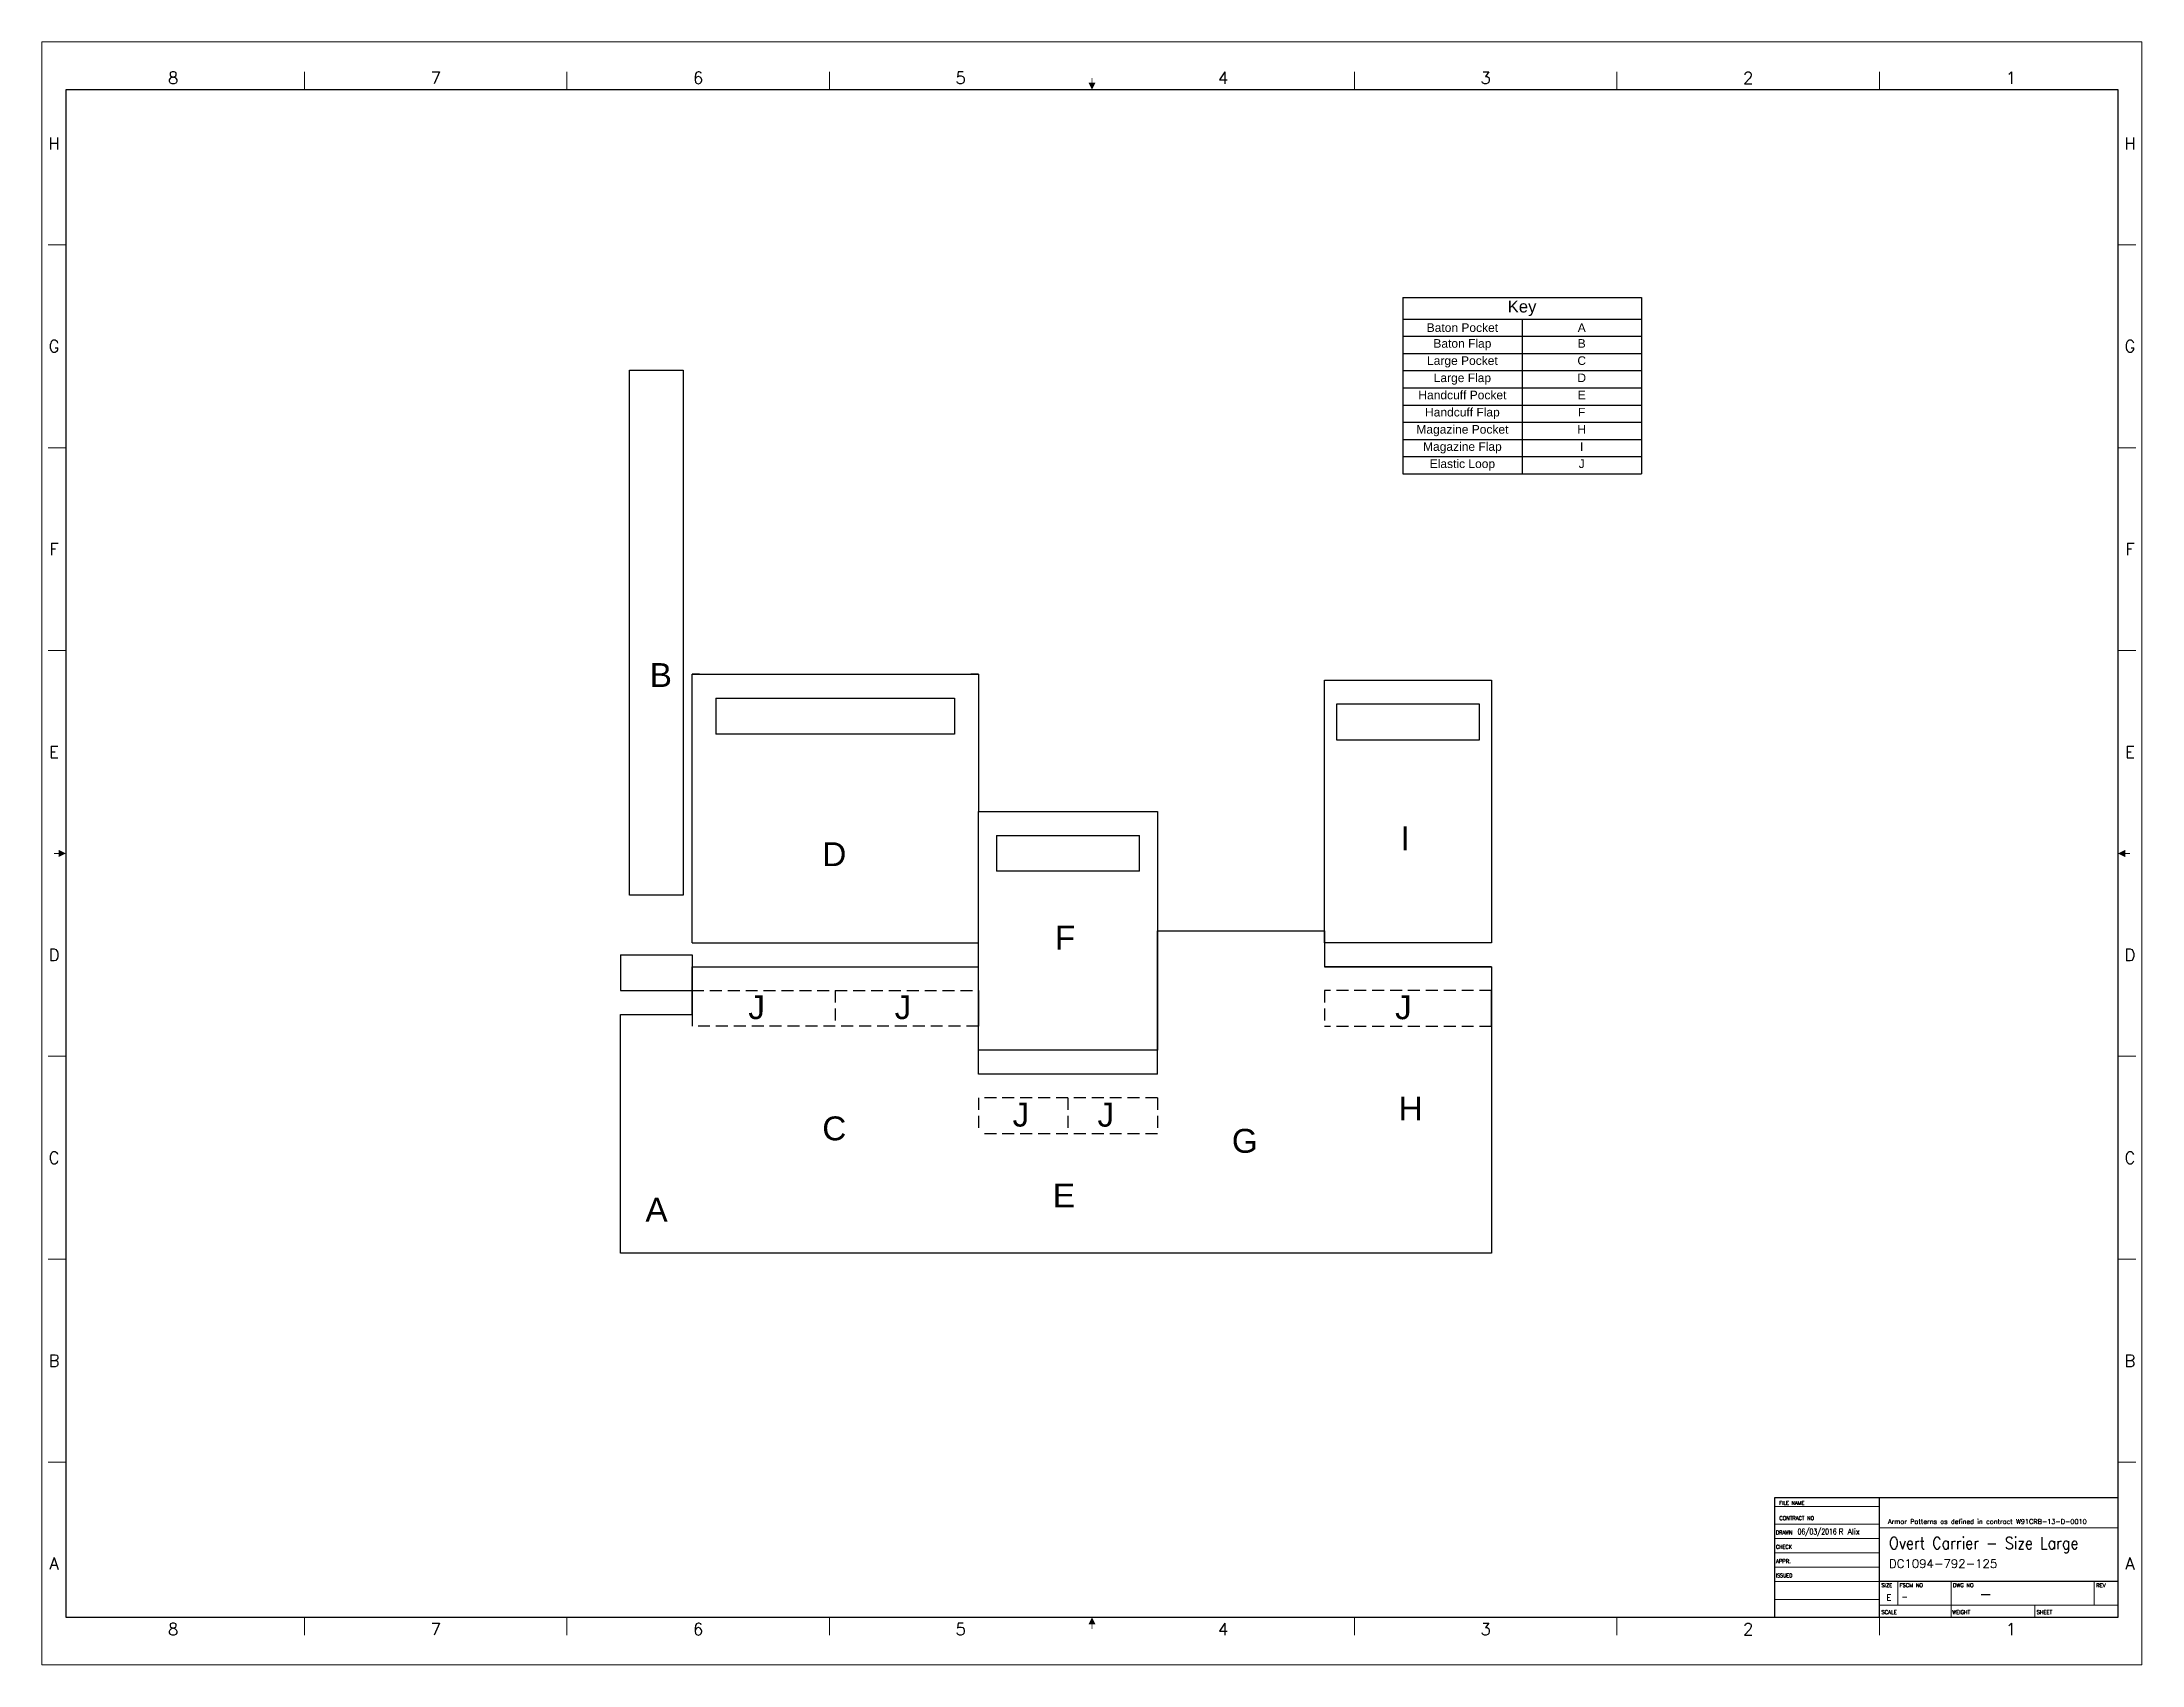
# Model space of a CAD drawing. Header units: inches. Extents: x -0.5 to 43.5, y -5.8 to 28.2.
import ezdxf
from ezdxf.enums import TextEntityAlignment as Align

# ---------------------------------------------------------------- set-up
doc = ezdxf.new("R2010")
doc.units = ezdxf.units.IN
doc.header["$MEASUREMENT"] = 0
doc.linetypes.add('HIDDEN', pattern=[0.375, 0.25, -0.125])
doc.layers.add('AM_BOR', color=7, linetype='Continuous', lineweight=30)
doc.layers.add('T001L001', color=7, linetype='Continuous')
doc.styles.add('ACANSTS', font='romans.shx', dxfattribs={"height": 1})
doc.styles.get("Standard").update_dxf_attribs({"font": 'arial.ttf'})

# ---------------------------------------------------------------- blocks, each defined once
blk = doc.blocks.new('ANSI_E')
at = {"color": 7}
for p, q in [((1104.9, 838.2), (12.7, 838.2)), ((12.7, 838.2), (12.7, 25.4)), ((1104.9, 25.4), (1104.9, 838.2)), ((12.7, 25.4), (1104.9, 25.4))]:
    blk.add_line(p, q, dxfattribs=at)
at = {"layer": 'AM_BOR', "color": 7, "lineweight": 15}
for p, q in [((1117.6, 863.6), (0, 863.6)), ((0, 863.6), (0, 0)), ((1117.6, 0), (1117.6, 863.6)), ((139.7, 847.7), (139.7, 838.2)), ((279.4, 847.7), (279.4, 838.2)), ((419.1, 847.7), (419.1, 838.2)), ((698.5, 847.7), (698.5, 838.2)), ((838.2, 847.7), (838.2, 838.2)), ((977.9, 847.7), (977.9, 838.2)), ((12.7, 755.6), (3.2, 755.6)), ((1104.9, 755.6), (1114.4, 755.6)), ((12.7, 647.7), (3.2, 647.7)), ((1104.9, 647.7), (1114.4, 647.7)), ((12.7, 539.8), (3.2, 539.8)), ((1104.9, 539.8), (1114.4, 539.8)), ((12.7, 323.9), (3.2, 323.9)), ((1104.9, 323.9), (1114.4, 323.9)), ((12.7, 215.9), (3.2, 215.9)), ((1104.9, 215.9), (1114.4, 215.9)), ((12.7, 108), (3.2, 108)), ((1104.9, 108), (1114.4, 108)), ((139.7, 15.9), (139.7, 25.4)), ((279.4, 15.9), (279.4, 25.4)), ((419.1, 15.9), (419.1, 25.4)), ((698.5, 15.9), (698.5, 25.4)), ((838.2, 15.9), (838.2, 25.4)), ((977.9, 15.9), (977.9, 25.4)), ((0, 0), (1117.6, 0))]:
    blk.add_line(p, q, dxfattribs=at)
at = {"layer": 'AM_BOR', "color": 7, "lineweight": 30, "const_width": 0.508}
for points in [[(558.8, 844.5), (558.8, 842)], [(6.4, 431.8), (8.9, 431.8)], [(1111.2, 431.8), (1108.7, 431.8)], [(558.8, 19.1), (558.8, 21.6)]]:
    blk.add_lwpolyline(points, dxfattribs=at)
at = {"layer": 'AM_BOR', "color": 7, "lineweight": 30}
for points in [[(560.7, 842), (556.9, 842), (558.8, 838.2)], [(8.9, 433.7), (8.9, 429.9), (12.7, 431.8)], [(1108.7, 429.9), (1108.7, 433.7), (1104.9, 431.8)], [(556.9, 21.6), (560.7, 21.6), (558.8, 25.4)]]:
    blk.add_solid(points, dxfattribs=at)
at = {"layer": 'AM_BOR', "color": 7, "lineweight": 15, "style": 'ACANSTS'}
for s, p in [('8', (69.8, 844.5)), ('7', (209.6, 844.5)), ('6', (349.2, 844.5)), ('5', (488.9, 844.5)), ('4', (628.6, 844.5)), ('3', (768.3, 844.5)), ('2', (908, 844.5)), ('1', (1047.8, 844.5)), ('H', (6.4, 809.6)), ('H', (1111.2, 809.6)), ('G', (6.4, 701.7)), ('G', (1111.2, 701.7)), ('F', (6.4, 593.7)), ('F', (1111.2, 593.7)), ('E', (6.4, 485.8)), ('E', (1111.2, 485.8)), ('D', (6.4, 377.8)), ('D', (1111.2, 377.8)), ('C', (6.4, 269.9)), ('C', (1111.2, 269.9)), ('B', (6.4, 161.9)), ('B', (1111.2, 161.9)), ('A', (1111.2, 54)), ('8', (69.8, 19.1)), ('7', (209.6, 19.1)), ('6', (349.2, 19.1)), ('5', (488.9, 19.1)), ('4', (628.6, 19.1)), ('3', (768.3, 19.1)), ('2', (908, 19.1)), ('1', (1047.8, 19.1))]:
    blk.add_text(s, height=6.35, dxfattribs=at).set_placement(p, align=Align.MIDDLE_CENTER)
at = {"layer": 'AM_BOR', "color": 7, "lineweight": 15, "style": 'ACANSTS', "text_generation_flag": 2}
blk.add_text('A', height=6.35, dxfattribs=at).set_placement((6.4, 54), align=Align.MIDDLE_CENTER)
blk = doc.blocks.new('ANSI_TITUS')
at = {"color": 0}
blk.add_lwpolyline([(0, 63.5), (-182.9, 63.5), (-182.9, 0), (0, 0)], close=True, dxfattribs=at)
at = {"layer": 'AM_BOR', "color": 0, "lineweight": 15}
for p, q in [((-182.9, 58.9), (-127, 58.9)), ((-127, 49.5), (-182.9, 49.5)), ((0, 47.5), (-127, 47.5)), ((-127, 41.9), (-182.9, 41.9)), ((-127, 34.3), (-182.9, 34.3)), ((-127, 26.7), (-182.9, 26.7)), ((-127, 19.1), (-182.9, 19.1)), ((-117.3, 19.1), (-117.3, 6.4)), ((-88.9, 19.1), (-88.9, 6.4)), ((-12.7, 19.1), (-12.7, 6.4)), ((-127, 9.5), (-182.9, 9.5)), ((0, 6.4), (-127, 6.4)), ((-88.9, 0), (-88.9, 6.4)), ((-44.4, 0), (-44.4, 6.4))]:
    blk.add_line(p, q, dxfattribs=at)
at = {"layer": 'AM_BOR', "color": 0}
for p, q in [((-127, 0), (-127, 63.5)), ((0, 19.1), (-127, 19.1))]:
    blk.add_line(p, q, dxfattribs=at)
at = {"layer": 'AM_BOR', "color": 0, "lineweight": 15, "style": 'ACANSTS'}
for s, height, width, p in [('FILE NAME', 2.03, 0.951562, (-180.3, 59.8)), ('DRAWN', 2.03, 0.942857, (-182.1, 44.1)), ('CONTRACT NO', 2.032, 0.979028, (-180.3, 51.7))]:
    blk.add_text(s, height=height, dxfattribs=dict(at, width=width)).set_placement(p)
for s, width, p in [('CHECK', 0.942857, (-182.1, 37.5)), ('ISSUED', 0.90932, (-182.1, 22.2))]:
    blk.add_text(s, height=2.03, dxfattribs=dict(at, width=width)).set_placement(p, align=Align.MIDDLE_LEFT)
for s, p in [('APPR.', (-182.1, 29.8)), ('SCALE', (-126, 2.7)), ('SHEET', (-43.4, 2.7))]:
    blk.add_text(s, height=2.03, dxfattribs=at).set_placement(p, align=Align.MIDDLE_LEFT)
for s, p in [('SIZE', (-126, 16)), ('FSCM NO', (-116.3, 16)), ('DWG NO', (-87.9, 16)), ('REV', (-11.7, 16)), ('WEIGHT', (-88.3, 1.7))]:
    blk.add_text(s, height=2.03, dxfattribs=at).set_placement(p)
for tag, p in [('GEN-TITLE-DWG{10.58}', (-161.3, 59.8)), ('GEN-TITLE-DAT{6.03}', (-170.6, 44.1)), ('GEN-TITLE-CTRN{9.04}', (-155.7, 51.7)), ('GEN-TITLE-NAME{6.72}', (-148.8, 44.1)), ('GEN-TITLE-CHKD{6.16}', (-170.7, 36.4)), ('GEN-TITLE-CHKM{6.72}', (-148.8, 36.4)), ('GEN-TITLE-APPD{6.08}', (-170.7, 28.8)), ('GEN-TITLE-ISSD{6.03}', (-170.6, 21.3)), ('GEN-TITLE-APPM{6.72}', (-148.8, 28.8)), ('GEN-TITLE-ISSM{6.72}', (-148.8, 21.2)), ('GEN-TITLE-FSCM{8.01}', (-115.3, 9.4)), ('GEN-TITLE-SCA{7.49}', (-113, 1.7)), ('GEN-TITLE-WT{7.43}', (-70, 1.7)), ('GEN-TITLE-SHEET{10.30}', (-26.5, 1.6))]:
    blk.add_attdef(tag, p, '', height=3.05, dxfattribs=at)
at = {"layer": 'AM_BOR', "color": 0, "lineweight": 30, "style": 'ACANSTS'}
for tag, p in [('GEN-TITLE-DACT{25.89}', (-122.5, 49.7)), ('GEN-TITLE-DES2{26.26}', (-122, 26.3))]:
    blk.add_attdef(tag, p, '', height=4.57, dxfattribs=at)
at = {"layer": 'AM_BOR', "color": 0, "style": 'ACANSTS'}
for tag, p in [('GEN-TITLE-DES1{18.22}', (-122, 36.3)), ('GEN-TITLE-NR{8.40}', (-74.1, 9.4))]:
    blk.add_attdef(tag, p, '', height=6.35, dxfattribs=at)
at = {"layer": 'AM_BOR', "color": 0, "lineweight": 15, "style": 'ACANSTS'}
for tag, p in [('GEN-TITLE-SIZ{2.46}', (-122, 9)), ('GEN-TITLE-REV{3.27}', (-6.2, 8.9))]:
    blk.add_attdef(tag, text='', height=3.05, dxfattribs=at).set_placement(p, align=Align.CENTER)
blk = doc.blocks.new('*T10')
at = {"color": 0, "linetype": 'ByBlock', "lineweight": -2, "transparency": 16777216}
for p, q in [((0, 0), (5, 0)), ((0, 0), (0, -3.693)), ((5, 0), (5, -3.693)), ((0, -0.453), (5, -0.453)), ((0, -0.813), (5, -0.813)), ((2.5, -0.453), (2.5, -3.693)), ((0, -1.173), (5, -1.173)), ((0, -1.533), (5, -1.533)), ((0, -1.893), (5, -1.893)), ((0, -2.253), (5, -2.253)), ((0, -2.613), (5, -2.613)), ((0, -2.973), (5, -2.973)), ((0, -3.333), (5, -3.333)), ((0, -3.693), (5, -3.693))]:
    blk.add_line(p, q, dxfattribs=at)
at = {"color": 0, "transparency": 16777216}
for s, insert, char_height, width, attachment_point in [('Key', (2.5, -0.227), 0.25, 4.88, 5), ('Baton Pocket', (1.25, -0.633), 0.18, 2.38, 5), ('Baton Flap', (1.25, -0.873), 0.18, 2.38, 2), ('A', (3.75, -0.633), 0.18, 2.38, 5), ('B', (3.75, -0.873), 0.18, 2.38, 2), ('Large Pocket', (1.25, -1.233), 0.18, 2.38, 2), ('C', (3.75, -1.233), 0.18, 2.38, 2), ('Large Flap', (1.25, -1.593), 0.18, 2.38, 2), ('D', (3.75, -1.593), 0.18, 2.38, 2), ('Handcuff Pocket', (1.25, -1.953), 0.18, 2.38, 2), ('E', (3.75, -1.953), 0.18, 2.38, 2), ('Handcuff Flap', (1.25, -2.313), 0.18, 2.38, 2), ('F', (3.75, -2.313), 0.18, 2.38, 2), ('Magazine Pocket', (1.25, -2.673), 0.18, 2.38, 2), ('Magazine Flap', (1.25, -3.033), 0.18, 2.38, 2), ('H', (3.75, -2.673), 0.18, 2.38, 2), ('I', (3.75, -3.033), 0.18, 2.38, 2), ('Elastic Loop', (1.25, -3.393), 0.18, 2.38, 2), ('J', (3.75, -3.393), 0.18, 2.38, 2)]:
    blk.add_mtext(s, dxfattribs=dict(at, insert=insert, char_height=char_height, width=width, attachment_point=attachment_point))

msp = doc.modelspace()

# ---------------------------------------------------------------- linework, layer by layer
at = {"linetype": 'Continuous'}
for p, q in [((13.593, 14.475), (13.593, 13.725)), ((18.593, 14.475), (18.593, 13.725)), ((24.343, 9.6), (25.093, 9.6)), ((11.593, 9.1), (13.093, 9.1)), ((11.593, 8.35), (13.093, 8.35)), ((13.092, 8.351), (13.092, 7.601)), ((19.093, 8.351), (19.093, 7.601)), ((11.593, 2.85), (11.593, 7.85)), ((11.593, 7.85), (13.093, 7.85)), ((13.093, 2.85), (11.593, 2.85)), ((13.093, 2.85), (13.093, 2.85))]:
    msp.add_line(p, q, dxfattribs=at)
for p, q in [((11.593, 9.1), (11.593, 8.35)), ((11.593, 9.1), (11.593, 8.35)), ((13.093, 9.1), (13.092, 8.351)), ((13.093, 7.85), (13.093, 8.85)), ((29.843, 7.599), (29.843, 8.349)), ((19.093, 2.85), (13.093, 2.85)), ((22.843, 2.85), (19.093, 2.85)), ((26.343, 2.85), (22.843, 2.85)), ((29.843, 2.85), (26.343, 2.85))]:
    msp.add_line(p, q)
at = {"linetype": 'HIDDEN'}
for p, q in [((16.092, 8.351), (16.092, 7.601)), ((26.343, 8.349), (26.343, 7.599)), ((19.093, 6.1), (19.093, 5.35)), ((20.968, 6.1), (20.968, 5.35)), ((22.843, 6.1), (22.843, 5.35))]:
    msp.add_line(p, q, dxfattribs=at)
at = {"layer": 'T001L001'}
for p, q in [((11.781, 21.35), (12.906, 21.35)), ((11.781, 10.35), (11.781, 21.35)), ((12.906, 21.35), (12.906, 10.35)), ((26.343, 9.35), (26.343, 14.85)), ((29.843, 14.85), (29.843, 9.35)), ((12.906, 10.35), (11.781, 10.35)), ((12.906, 10.35), (11.781, 10.35)), ((29.843, 9.35), (26.343, 9.35))]:
    msp.add_line(p, q, dxfattribs=at)
for points in [[(13.093, 14.975), (19.093, 14.975)], [(13.093, 9.35), (13.093, 14.975), (13.25, 14.975), (13.093, 14.975)], [(19.093, 14.975), (18.935, 14.975), (19.093, 14.975), (19.093, 12.1)], [(26.343, 14.85), (29.843, 14.85)], [(13.593, 14.475), (18.593, 14.475)], [(29.593, 14.35), (26.593, 14.35)], [(26.593, 14.35), (26.593, 13.6)], [(29.593, 13.6), (29.593, 14.35)], [(18.593, 13.725), (13.593, 13.725)], [(26.593, 13.6), (29.593, 13.6)], [(19.093, 12.1), (22.843, 12.1)], [(19.093, 12.1), (22.843, 12.1)], [(19.468, 11.6), (22.468, 11.6)], [(19.468, 11.6), (19.468, 10.85)], [(22.468, 10.85), (22.468, 11.6)], [(22.468, 10.85), (19.468, 10.85)], [(13.093, 9.35), (19.093, 9.35)], [(22.843, 6.6), (22.843, 9.6)], [(22.843, 9.6), (26.343, 9.6)], [(26.343, 9.6), (26.343, 8.85)], [(13.093, 8.85), (19.093, 8.85)], [(19.093, 6.6), (19.093, 8.85)], [(26.343, 8.85), (29.843, 8.85)], [(26.343, 8.85), (26.343, 8.85)], [(29.843, 8.849), (26.343, 8.849)], [(29.843, 8.85), (29.843, 2.85)], [(29.843, 8.849), (29.843, 2.85)], [(22.843, 6.6), (20.718, 6.6), (19.093, 6.6)], [(22.843, 6.6), (19.093, 6.6)]]:
    msp.add_lwpolyline(points, dxfattribs=at)
at = {"layer": 'T001L001', "linetype": 'Continuous'}
msp.add_lwpolyline([(22.843, 12.1), (22.843, 12.1), (22.843, 12.1), (22.843, 7.1), (19.093, 7.1), (19.093, 12.1), (19.093, 12.1), (19.093, 12.1)], dxfattribs=at)
at = {"layer": 'T001L001', "linetype": 'HIDDEN'}
for points in [[(13.092, 8.351), (19.093, 8.351)], [(29.843, 8.349), (26.343, 8.349)], [(19.093, 7.601), (13.092, 7.601)], [(29.843, 7.599), (26.343, 7.599)], [(22.843, 6.1), (19.093, 6.1)], [(22.843, 5.35), (19.093, 5.35)]]:
    msp.add_lwpolyline(points, dxfattribs=at)

# ---------------------------------------------------------------- block references
at = {"color": 250, "lineweight": 0, "xscale": 0.03937007874016, "yscale": 0.03937007874016, "zscale": 0.03937007874016}
msp.add_blockref('ANSI_E', (-0.528, -5.778), dxfattribs=at)
msp.add_blockref('*T10', (27.983, 22.87))
at = {"lineweight": 0}
ref = msp.add_blockref('ANSI_TITUS', (42.972, -4.778), dxfattribs=dict(at, xscale=0.03937007874016, yscale=0.03937007874016, zscale=0.03937007874016))
ref.add_attrib('GEN-TITLE-SIZ{2.46}', 'E', dxfattribs={"layer": 'AM_BOR', "color": 0, "lineweight": 15, "height": 0.12, "style": 'ACANSTS'}).set_placement((38.168, -4.424), align=Align.CENTER)
ref.add_attrib('GEN-TITLE-FSCM{8.01}', '-', (38.432, -4.408), dxfattribs={"layer": 'AM_BOR', "color": 0, "lineweight": 15, "height": 0.12, "style": 'ACANSTS'})
ref.add_attrib('GEN-TITLE-DACT{25.89}', 'Armor Patterns as defined in contract W91CRB-13-D-0010', (38.148, -2.823), dxfattribs={"layer": 'AM_BOR', "color": 7, "lineweight": 30, "height": 0.1, "style": 'ACANSTS'})
ref.add_attrib('GEN-TITLE-NR{8.40}', '-', (40.057, -4.408), dxfattribs={"layer": 'AM_BOR', "height": 0.25, "style": 'ACANSTS'})
ref.add_attrib('GEN-TITLE-DES2{26.26}', 'DC1094-792-125', (38.171, -3.745), dxfattribs={"layer": 'AM_BOR', "color": 0, "lineweight": 30, "height": 0.18, "style": 'ACANSTS'})
ref.add_attrib('GEN-TITLE-DES1{18.22}', 'Overt Carrier - Size Large', (38.171, -3.349), dxfattribs={"layer": 'AM_BOR', "height": 0.25, "style": 'ACANSTS', "width": 0.871572})
ref.add_attrib('GEN-TITLE-NAME{6.72}', 'R Alix', (37.112, -3.043), dxfattribs={"layer": 'AM_BOR', "color": 0, "lineweight": 15, "height": 0.12, "style": 'ACANSTS'})
ref.add_attrib('GEN-TITLE-DAT{6.03}', '06/03/2016', (36.256, -3.043), dxfattribs={"layer": 'AM_BOR', "color": 0, "lineweight": 15, "height": 0.12, "style": 'ACANSTS', "width": 0.639545})

# ---------------------------------------------------------------- texts
at = {"linetype": 'Continuous', "char_height": 0.5, "attachment_point": 1}
for s, insert in [('B', (12.205, 15.21)), ('D', (15.821, 11.457)), ('I', (27.938, 11.79)), ('F', (20.693, 9.71)), ('J', (14.271, 8.252)), ('J', (17.337, 8.252)), ('J', (27.822, 8.25)), ('C', (15.821, 5.713)), ('J', (19.807, 6.001)), ('J', (21.587, 5.999)), ('H', (27.896, 6.13)), ('G', (24.402, 5.452)), ('A', (12.116, 4.009)), ('E', (20.649, 4.307))]:
    msp.add_mtext_dynamic_manual_height_columns(s, width=1.45017, gutter_width=1, heights=[0], dxfattribs=dict(at, insert=insert))

doc.saveas('drawing.dxf')
